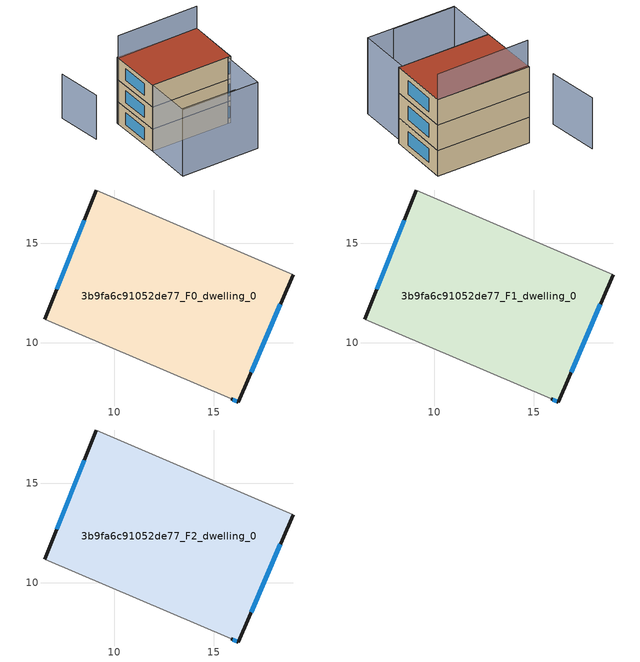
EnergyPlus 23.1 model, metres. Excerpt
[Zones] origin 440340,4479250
3b9fa6c91052de77_F0_dwelling_0
 floor ground (EU_floor_Construction): 19,13.43 16.24,7.03 15.89,7.18 6.52,11.18 9.11,17.68 z0
 wall outside (EU_wall_Construction): 9.11,17.68 6.52,11.18 / 15.89,7.18 16.24,7.03 19,13.43 z0:3
 wall adiabatic (EU_wall_Construction): 6.52,11.18 15.89,7.18 / 19,13.43 9.11,17.68 z0:3
 window (EU_Window_Construction): 8.5,16.16 7.12,12.7 / 16.89,8.53 18.35,11.93 / 15.97,7.15 16.16,7.06 z0.7:2.3
3b9fa6c91052de77_F1_dwelling_0
 floor to 3b9fa6c91052de77_F0_dwelling_0 (EU_floor_Construction): 19,13.43 16.24,7.03 15.89,7.18 6.51,11.18 9.11,17.68 z3
 wall outside (EU_wall_Construction): 9.11,17.68 6.52,11.18 / 15.89,7.18 16.24,7.03 19,13.43 z3:6
 wall adiabatic (EU_wall_Construction): 6.52,11.18 15.89,7.18 / 19,13.43 9.11,17.68 z3:6
 window (EU_Window_Construction): 8.5,16.16 7.12,12.7 / 16.89,8.53 18.35,11.93 / 15.97,7.15 16.16,7.06 z3.7:5.3
3b9fa6c91052de77_F2_dwelling_0
 floor to 3b9fa6c91052de77_F1_dwelling_0 (EU_floor_Construction): 19,13.43 16.24,7.03 15.89,7.18 6.51,11.18 9.11,17.68 z6
 wall outside (EU_wall_Construction): 9.11,17.68 6.52,11.18 / 15.89,7.18 16.24,7.03 19,13.43 z6:9
 wall adiabatic (EU_wall_Construction): 6.52,11.18 15.89,7.18 / 19,13.43 9.11,17.68 z6:9
 window (EU_Window_Construction): 8.5,16.16 7.12,12.7 / 16.89,8.53 18.35,11.93 / 15.97,7.15 16.16,7.06 z6.7:8.3
 roof outside (EU_roof_Construction): 16.24,7.03 19,13.43 9.11,17.68 6.52,11.18 15.89,7.18 z9
shading: 4.27,5.67 10.81,2.84 / 6.51,11.18 15.91,7.18 / 15.91,7.18 13.52,1.58 / 13.52,1.58 4.13,5.58 / 4.13,5.58 6.51,11.18 z0:9; 6.57,23.45 5.04,17.88 z0:6; 19,13.43 9,17.48 z0:12
[Building]
EU S2 Campaign: North Axis=0; Terrain=City; Solar Distribution=FullExterior
[Site:Location]
Madrid: Latitude=40.5; Longitude=-3.5; Time Zone=1; Elevation=609
[SizingPeriod:WeatherFileDays]
AnnualSizingPeriod: Begin Month=1; Begin Day of Month=1; End Month=12; End Day of Month=31; Day of Week for Start Day=Monday; Use Weather File Daylight Saving Period=No; Use Weather File Rain and Snow Indicators=No
[MATERIAL]
EU_InternalMass_Material: Roughness=MediumRough; Thickness=0.1; Conductivity=1; Density=1800; Specific Heat=900; Thermal Absorptance=0.9; Solar Absorptance=0.7; Visible Absorptance=0.7
[MATERIAL:NOMASS] Roughness=MediumRough; Thermal Absorptance=0.9; Solar Absorptance=0.7; Visible Absorptance=0.7
Name | Thermal Resistance
EU_wall_NoMass | 0.419739
EU_roof_NoMass | 0.352165
EU_floor_NoMass | 0.608284
[WINDOWMATERIAL:SIMPLEGLAZINGSYSTEM]
EU_Window_SimpleGlazing: UFactor=4.8352; Solar Heat Gain Coefficient=0.85; Visible Transmittance=0.85
[CONSTRUCTION]
EU_wall_Construction: EU_wall_NoMass
EU_roof_Construction: EU_roof_NoMass
EU_floor_Construction: EU_floor_NoMass
EU_Window_Construction: EU_Window_SimpleGlazing
EU_InternalMass_Construction: EU_InternalMass_Material
[ZONE] Type=1; Multiplier=1; Ceiling Height=autocalculate; Volume=223.565; Floor Area=autocalculate; Part of Total Floor Area=Yes
3b9fa6c91052de77_F0_dwelling_0; 3b9fa6c91052de77_F1_dwelling_0; 3b9fa6c91052de77_F2_dwelling_0
[INTERNALMASS] Construction=EU_InternalMass_Construction; Surface Area=74.5217
Name | Zone or ZoneList
3b9fa6c91052de77_F0_dwelling_0_EU_InternalMass | 3b9fa6c91052de77_F0_dwelling_0
3b9fa6c91052de77_F1_dwelling_0_EU_InternalMass | 3b9fa6c91052de77_F1_dwelling_0
3b9fa6c91052de77_F2_dwelling_0_EU_InternalMass | 3b9fa6c91052de77_F2_dwelling_0
[OTHEREQUIPMENT] Fuel Type=Electricity; Design Level Calculation Method=Watts/Area; Power per Zone Floor Area=1; Fraction Latent=0; Fraction Radiant=0; Fraction Lost=0; Carbon Dioxide Generation Rate=0; EndUse Subcategory=EU_Step8_InternalGains
Name | Zone or ZoneList or Space or SpaceList | Schedule
EU_Step8_InternalGain_3b9fa6c91052de77_F0_dwelling_0_f000 | 3b9fa6c91052de77_F0_dwelling_0 | EU_Step8_GainSchedule_3b9fa6c91052de77_F0_dwelling_0_f000
EU_Step8_InternalGain_3b9fa6c91052de77_F1_dwelling_0_f000 | 3b9fa6c91052de77_F1_dwelling_0 | EU_Step8_GainSchedule_3b9fa6c91052de77_F1_dwelling_0_f000
EU_Step8_InternalGain_3b9fa6c91052de77_F2_dwelling_0_f000 | 3b9fa6c91052de77_F2_dwelling_0 | EU_Step8_GainSchedule_3b9fa6c91052de77_F2_dwelling_0_f000
[ZONEVENTILATION:DESIGNFLOWRATE] Schedule=EU_AlwaysOn; Design Flow Rate Calculation Method=AirChanges/Hour; Air Changes per Hour=0.703302; Ventilation Type=Natural; Fan Pressure Rise=0; Fan Total Efficiency=1; Constant Term Coefficient=1; Temperature Term Coefficient=0; Velocity Term Coefficient=0; Velocity Squared Term Coefficient=0; Minimum Indoor Temperature=-100; Maximum Indoor Temperature=100; Delta Temperature=-100; Minimum Outdoor Temperature=-100; Maximum Outdoor Temperature=100; Maximum Wind Speed=40
Name | Zone or ZoneList or Space or SpaceList
EU_ConstantAir_3b9fa6c91052de77_F0_dwelling_0 | 3b9fa6c91052de77_F0_dwelling_0
EU_ConstantAir_3b9fa6c91052de77_F1_dwelling_0 | 3b9fa6c91052de77_F1_dwelling_0
EU_ConstantAir_3b9fa6c91052de77_F2_dwelling_0 | 3b9fa6c91052de77_F2_dwelling_0
[HVACTEMPLATE:THERMOSTAT] Constant Heating Setpoint=20; Constant Cooling Setpoint=50
EU_HeatOnly_3b9fa6c91052de77_F0_dwelling_0; EU_HeatOnly_3b9fa6c91052de77_F1_dwelling_0; EU_HeatOnly_3b9fa6c91052de77_F2_dwelling_0
[HVACTEMPLATE:ZONE:IDEALLOADSAIRSYSTEM] System Availability Schedule=EU_AlwaysOn; Maximum Heating Supply Air Temperature=50; Minimum Cooling Supply Air Temperature=13; Maximum Heating Supply Air Humidity Ratio=0.0156; Minimum Cooling Supply Air Humidity Ratio=0.0077; Heating Limit=NoLimit; Cooling Limit=NoLimit; Heating Availability Schedule=EU_AlwaysOn; Cooling Availability Schedule=EU_CoolingOff; Dehumidification Control Type=ConstantSensibleHeatRatio; Cooling Sensible Heat Ratio=0.7; Dehumidification Setpoint=60; Humidification Control Type=None; Humidification Setpoint=30; Outdoor Air Method=None; Outdoor Air Flow Rate per Person=0.00944; Outdoor Air Flow Rate per Zone Floor Area=0; Outdoor Air Flow Rate per Zone=0; Demand Controlled Ventilation Type=None; Outdoor Air Economizer Type=NoEconomizer; Heat Recovery Type=None; Sensible Heat Recovery Effectiveness=0.7; Latent Heat Recovery Effectiveness=0.65
Name | Template Thermostat
3b9fa6c91052de77_F0_dwelling_0 | EU_HeatOnly_3b9fa6c91052de77_F0_dwelling_0
3b9fa6c91052de77_F1_dwelling_0 | EU_HeatOnly_3b9fa6c91052de77_F1_dwelling_0
3b9fa6c91052de77_F2_dwelling_0 | EU_HeatOnly_3b9fa6c91052de77_F2_dwelling_0
[SIZING:ZONE] Zone Cooling Design Supply Air Temperature Input Method=SupplyAirTemperature; Zone Cooling Design Supply Air Temperature=13; Zone Heating Design Supply Air Temperature Input Method=SupplyAirTemperature; Zone Heating Design Supply Air Temperature=50; Zone Cooling Design Supply Air Humidity Ratio=0.008; Zone Heating Design Supply Air Humidity Ratio=0.008; Cooling Design Air Flow Method=DesignDay; Cooling Design Air Flow Rate=0; Cooling Minimum Air Flow per Zone Floor Area=0.000762; Cooling Minimum Air Flow=0; Cooling Minimum Air Flow Fraction=0.2; Heating Design Air Flow Method=DesignDay; Heating Design Air Flow Rate=0; Heating Maximum Air Flow per Zone Floor Area=0.002032; Heating Maximum Air Flow=0.141576; Heating Maximum Air Flow Fraction=0.3; Account for Dedicated Outdoor Air System=No; Dedicated Outdoor Air System Control Strategy=NeutralSupplyAir; Dedicated Outdoor Air Low Setpoint Temperature for Design=autosize; Dedicated Outdoor Air High Setpoint Temperature for Design=autosize; Zone Load Sizing Method=Sensible Load Only No Latent Load; Zone Latent Cooling Design Supply Air Humidity Ratio Input Method=HumidityRatioDifference; Zone Cooling Design Supply Air Humidity Ratio Difference=0.005; Zone Latent Heating Design Supply Air Humidity Ratio Input Method=HumidityRatioDifference; Zone Humidification Design Supply Air Humidity Ratio Difference=0.005
3b9fa6c91052de77_F0_dwelling_0; 3b9fa6c91052de77_F1_dwelling_0; 3b9fa6c91052de77_F2_dwelling_0
[SCHEDULE:CONSTANT]
Name | Hourly Value
EU_AlwaysOn | 1
EU_CoolingOff | 0
[SCHEDULE:FILE] Column Number=1; Rows to Skip at Top=0; Number of Hours of Data=8760; Column Separator=Comma; Interpolate to Timestep=No; Minutes per Item=60; Adjust Schedule for Daylight Savings=Yes
Name | File
EU_Step8_GainSchedule_3b9fa6c91052de77_F0_dwelling_0_f000 | ../../schedules/3b9fa6c91052de77/3b9fa6c91052de77_F0_dwelling_0_f000_gain.csv
EU_Step8_GainSchedule_3b9fa6c91052de77_F1_dwelling_0_f000 | ../../schedules/3b9fa6c91052de77/3b9fa6c91052de77_F1_dwelling_0_f000_gain.csv
EU_Step8_GainSchedule_3b9fa6c91052de77_F2_dwelling_0_f000 | ../../schedules/3b9fa6c91052de77/3b9fa6c91052de77_F2_dwelling_0_f000_gain.csv
